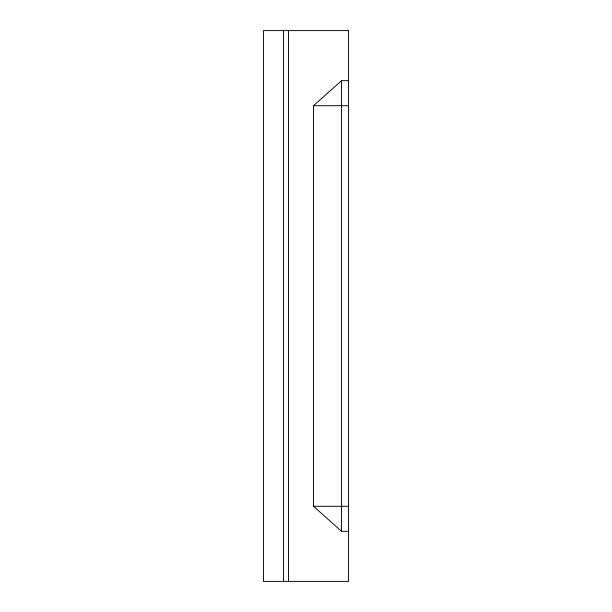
<?xml version="1.0" encoding="UTF-8"?>
<svg xmlns="http://www.w3.org/2000/svg" width="612" height="612" viewBox="0 0 612 612"><rect width="100%" height="100%" fill="white"/><g stroke="black" fill="none" stroke-linecap="round" stroke-linejoin="round"><path stroke-width="0.92" d="M348.565 531.331L341.55 531.331L313.512 506.292L313.512 105.708L341.55 80.669L348.565 80.669M313.512 105.708L348.565 105.708M313.512 506.292L348.565 506.292M341.55 80.669L341.55 531.331M288.474 30.6L288.474 581.4M283.471 30.6L283.471 581.4M348.565 30.6L263.435 30.6L263.435 581.4L348.565 581.4L348.565 30.6"/></g></svg>
